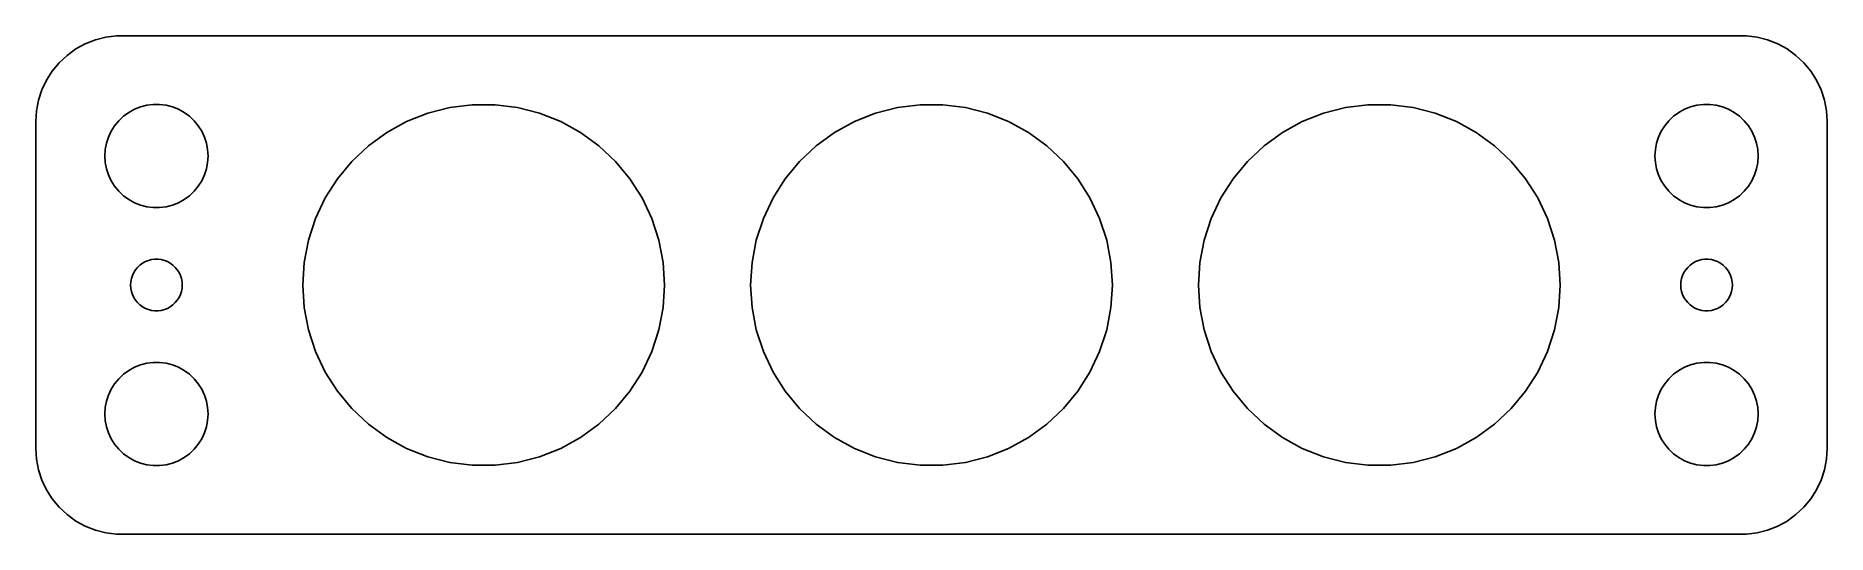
# Model space of a CAD drawing. Header units: metres. Extents: x -52 to 52, y 25 to 53.
import ezdxf

# ---------------------------------------------------------------- set-up
doc = ezdxf.new("R2010")
doc.units = ezdxf.units.M

msp = doc.modelspace()

# ---------------------------------------------------------------- linework, layer by layer
for p, q in [((-48.5451, 53.2553), (-49.1289, 53.0241)), ((-47.9369, 53.4114), (-48.5451, 53.2553)), ((-47.3139, 53.4901), (-47.9369, 53.4114)), ((47.3139, 53.4901), (-47.3139, 53.4901)), ((47.9369, 53.4114), (47.3139, 53.4901)), ((48.5451, 53.2553), (47.9369, 53.4114)), ((49.1289, 53.0241), (48.5451, 53.2553)), ((-50.1871, 52.3526), (-50.6448, 51.9227)), ((-49.6791, 52.7216), (-50.1871, 52.3526)), ((-49.1289, 53.0241), (-49.6791, 52.7216)), ((49.6791, 52.7216), (49.1289, 53.0241)), ((50.1871, 52.3526), (49.6791, 52.7216)), ((50.6448, 51.9227), (50.1871, 52.3526)), ((-51.0451, 51.4389), (-51.3815, 50.9088)), ((-50.6448, 51.9227), (-51.0451, 51.4389)), ((51.0451, 51.4389), (50.6448, 51.9227)), ((51.3815, 50.9088), (51.0451, 51.4389)), ((-51.6489, 50.3406), (-51.8429, 49.7434)), ((-51.3815, 50.9088), (-51.6489, 50.3406)), ((51.6489, 50.3406), (51.3815, 50.9088)), ((51.8429, 49.7434), (51.6489, 50.3406)), ((-51.9606, 49.1267), (-52, 48.5)), ((-51.8429, 49.7434), (-51.9606, 49.1267)), ((-46.9123, 48.8115), (-46.6075, 49.033)), ((-46.6075, 49.033), (-46.2773, 49.2145)), ((-46.2773, 49.2145), (-45.927, 49.3532)), ((-45.927, 49.3532), (-45.5621, 49.4469)), ((-45.5621, 49.4469), (-45.1884, 49.4941)), ((-45.1884, 49.4941), (-44.8116, 49.4941)), ((-44.8116, 49.4941), (-44.4379, 49.4469)), ((-44.4379, 49.4469), (-44.0729, 49.3532)), ((-44.0729, 49.3532), (-43.7227, 49.2145)), ((-43.7227, 49.2145), (-43.3925, 49.033)), ((-43.3925, 49.033), (-43.0877, 48.8115)), ((-30.4707, 48.5007), (-29.2447, 48.9861)), ((-29.2447, 48.9861), (-27.9675, 49.314)), ((-27.9675, 49.314), (-26.6593, 49.4793)), ((-26.6593, 49.4793), (-25.3407, 49.4793)), ((-25.3407, 49.4793), (-24.0325, 49.314)), ((-24.0325, 49.314), (-22.7553, 48.9861)), ((-22.7553, 48.9861), (-21.5293, 48.5007)), ((-4.47067, 48.5007), (-3.24467, 48.9861)), ((-3.24467, 48.9861), (-1.9675, 49.314)), ((-1.9675, 49.314), (-0.65929, 49.4793)), ((-0.65929, 49.4793), (0.65929, 49.4793)), ((0.65929, 49.4793), (1.9675, 49.314)), ((1.9675, 49.314), (3.24467, 48.9861)), ((3.24467, 48.9861), (4.47067, 48.5007)), ((21.5293, 48.5007), (22.7553, 48.9861)), ((22.7553, 48.9861), (24.0325, 49.314)), ((24.0325, 49.314), (25.3407, 49.4793)), ((25.3407, 49.4793), (26.6593, 49.4793)), ((26.6593, 49.4793), (27.9675, 49.314)), ((27.9675, 49.314), (29.2447, 48.9861)), ((29.2447, 48.9861), (30.4707, 48.5007)), ((43.0877, 48.8115), (43.3925, 49.033)), ((43.3925, 49.033), (43.7227, 49.2145)), ((43.7227, 49.2145), (44.0729, 49.3532)), ((44.0729, 49.3532), (44.4379, 49.4469)), ((44.4379, 49.4469), (44.8116, 49.4941)), ((44.8116, 49.4941), (45.1884, 49.4941)), ((45.1884, 49.4941), (45.5621, 49.4469)), ((45.5621, 49.4469), (45.927, 49.3532)), ((45.927, 49.3532), (46.2773, 49.2145)), ((46.2773, 49.2145), (46.6075, 49.033)), ((46.6075, 49.033), (46.9123, 48.8115)), ((51.9606, 49.1267), (51.8429, 49.7434)), ((52, 48.5), (51.9606, 49.1267)), ((-52, 48.5), (-52, 29.5)), ((-47.7893, 47.6044), (-47.6289, 47.9453)), ((-47.6289, 47.9453), (-47.427, 48.2634)), ((-47.427, 48.2634), (-47.1869, 48.5536)), ((-47.1869, 48.5536), (-46.9123, 48.8115)), ((-43.0877, 48.8115), (-42.8131, 48.5536)), ((-42.8131, 48.5536), (-42.5729, 48.2634)), ((-42.5729, 48.2634), (-42.3711, 47.9453)), ((-42.3711, 47.9453), (-42.2107, 47.6044)), ((-32.6929, 47.0904), (-31.6262, 47.8654)), ((-31.6262, 47.8654), (-30.4707, 48.5007)), ((-21.5293, 48.5007), (-20.3738, 47.8654)), ((-20.3738, 47.8654), (-19.307, 47.0904)), ((-6.69295, 47.0904), (-5.62617, 47.8654)), ((-5.62617, 47.8654), (-4.47067, 48.5007)), ((4.47067, 48.5007), (5.62617, 47.8654)), ((5.62617, 47.8654), (6.69295, 47.0904)), ((19.307, 47.0904), (20.3738, 47.8654)), ((20.3738, 47.8654), (21.5293, 48.5007)), ((30.4707, 48.5007), (31.6262, 47.8654)), ((31.6262, 47.8654), (32.6929, 47.0904)), ((42.2107, 47.6044), (42.3711, 47.9453)), ((42.3711, 47.9453), (42.5729, 48.2634)), ((42.5729, 48.2634), (42.8131, 48.5536)), ((42.8131, 48.5536), (43.0877, 48.8115)), ((46.9123, 48.8115), (47.1869, 48.5536)), ((47.1869, 48.5536), (47.427, 48.2634)), ((47.427, 48.2634), (47.6289, 47.9453)), ((47.6289, 47.9453), (47.7893, 47.6044)), ((52, 29.5), (52, 48.5)), ((-48, 46.5), (-47.9763, 46.876)), ((-47.9763, 46.876), (-47.9057, 47.2461)), ((-47.9057, 47.2461), (-47.7893, 47.6044)), ((-42.2107, 47.6044), (-42.0942, 47.2461)), ((-42.0942, 47.2461), (-42.0237, 46.876)), ((-42.0237, 46.876), (-42, 46.5)), ((-33.6542, 46.1877), (-32.6929, 47.0904)), ((-19.307, 47.0904), (-18.3458, 46.1877)), ((-7.65416, 46.1877), (-6.69295, 47.0904)), ((6.69295, 47.0904), (7.65416, 46.1877)), ((18.3458, 46.1877), (19.307, 47.0904)), ((32.6929, 47.0904), (33.6542, 46.1877)), ((42, 46.5), (42.0237, 46.876)), ((42.0237, 46.876), (42.0942, 47.2461)), ((42.0942, 47.2461), (42.2107, 47.6044)), ((47.7893, 47.6044), (47.9057, 47.2461)), ((47.9057, 47.2461), (47.9763, 46.876)), ((47.9763, 46.876), (48, 46.5)), ((-47.9763, 46.124), (-48, 46.5)), ((-47.9057, 45.7539), (-47.9763, 46.124)), ((-42.0237, 46.124), (-42.0942, 45.7539)), ((-42, 46.5), (-42.0237, 46.124)), ((-34.4947, 45.1717), (-33.6542, 46.1877)), ((-18.3458, 46.1877), (-17.5053, 45.1717)), ((-8.49467, 45.1717), (-7.65416, 46.1877)), ((7.65416, 46.1877), (8.49467, 45.1717)), ((17.5053, 45.1717), (18.3458, 46.1877)), ((33.6542, 46.1877), (34.4947, 45.1717)), ((42.0237, 46.124), (42, 46.5)), ((42.0942, 45.7539), (42.0237, 46.124)), ((47.9763, 46.124), (47.9057, 45.7539)), ((48, 46.5), (47.9763, 46.124)), ((-47.7893, 45.3956), (-47.9057, 45.7539)), ((-47.6289, 45.0547), (-47.7893, 45.3956)), ((-47.427, 44.7366), (-47.6289, 45.0547)), ((-47.1869, 44.4464), (-47.427, 44.7366)), ((-42.5729, 44.7366), (-42.8131, 44.4464)), ((-42.3711, 45.0547), (-42.5729, 44.7366)), ((-42.2107, 45.3956), (-42.3711, 45.0547)), ((-42.0942, 45.7539), (-42.2107, 45.3956)), ((-35.2012, 44.0584), (-34.4947, 45.1717)), ((-17.5053, 45.1717), (-16.7988, 44.0584)), ((-9.20122, 44.0584), (-8.49467, 45.1717)), ((8.49467, 45.1717), (9.20122, 44.0584)), ((16.7988, 44.0584), (17.5053, 45.1717)), ((34.4947, 45.1717), (35.2012, 44.0584)), ((42.2107, 45.3956), (42.0942, 45.7539)), ((42.3711, 45.0547), (42.2107, 45.3956)), ((42.5729, 44.7366), (42.3711, 45.0547)), ((42.8131, 44.4464), (42.5729, 44.7366)), ((47.427, 44.7366), (47.1869, 44.4464)), ((47.6289, 45.0547), (47.427, 44.7366)), ((47.7893, 45.3956), (47.6289, 45.0547)), ((47.9057, 45.7539), (47.7893, 45.3956)), ((-46.9123, 44.1884), (-47.1869, 44.4464)), ((-46.6075, 43.967), (-46.9123, 44.1884)), ((-46.2773, 43.7855), (-46.6075, 43.967)), ((-45.927, 43.6468), (-46.2773, 43.7855)), ((-43.7227, 43.7855), (-44.0729, 43.6468)), ((-43.3925, 43.967), (-43.7227, 43.7855)), ((-43.0877, 44.1884), (-43.3925, 43.967)), ((-42.8131, 44.4464), (-43.0877, 44.1884)), ((-35.7626, 42.8653), (-35.2012, 44.0584)), ((-16.7988, 44.0584), (-16.2373, 42.8653)), ((-9.76265, 42.8653), (-9.20122, 44.0584)), ((9.20122, 44.0584), (9.76265, 42.8653)), ((16.2373, 42.8653), (16.7988, 44.0584)), ((35.2012, 44.0584), (35.7626, 42.8653)), ((43.0877, 44.1884), (42.8131, 44.4464)), ((43.3925, 43.967), (43.0877, 44.1884)), ((43.7227, 43.7855), (43.3925, 43.967)), ((44.0729, 43.6468), (43.7227, 43.7855)), ((46.2773, 43.7855), (45.927, 43.6468)), ((46.6075, 43.967), (46.2773, 43.7855)), ((46.9123, 44.1884), (46.6075, 43.967)), ((47.1869, 44.4464), (46.9123, 44.1884)), ((-45.5621, 43.5531), (-45.927, 43.6468)), ((-45.1884, 43.5059), (-45.5621, 43.5531)), ((-44.8116, 43.5059), (-45.1884, 43.5059)), ((-44.4379, 43.5531), (-44.8116, 43.5059)), ((-44.0729, 43.6468), (-44.4379, 43.5531)), ((-36.1701, 41.6112), (-35.7626, 42.8653)), ((-16.2373, 42.8653), (-15.8299, 41.6112)), ((-10.1701, 41.6112), (-9.76265, 42.8653)), ((9.76265, 42.8653), (10.1701, 41.6112)), ((15.8299, 41.6112), (16.2373, 42.8653)), ((35.7626, 42.8653), (36.1701, 41.6112)), ((44.4379, 43.5531), (44.0729, 43.6468)), ((44.8116, 43.5059), (44.4379, 43.5531)), ((45.1884, 43.5059), (44.8116, 43.5059)), ((45.5621, 43.5531), (45.1884, 43.5059)), ((45.927, 43.6468), (45.5621, 43.5531)), ((-36.4172, 40.316), (-36.1701, 41.6112)), ((-15.8299, 41.6112), (-15.5828, 40.316)), ((-10.4172, 40.316), (-10.1701, 41.6112)), ((10.1701, 41.6112), (10.4172, 40.316)), ((15.5828, 40.316), (15.8299, 41.6112)), ((36.1701, 41.6112), (36.4172, 40.316)), ((-46.4529, 39.373), (-46.3947, 39.5522)), ((-46.3947, 39.5522), (-46.3145, 39.7226)), ((-46.3145, 39.7226), (-46.2135, 39.8817)), ((-46.2135, 39.8817), (-46.0934, 40.0268)), ((-46.0934, 40.0268), (-45.9561, 40.1558)), ((-45.9561, 40.1558), (-45.8037, 40.2665)), ((-45.8037, 40.2665), (-45.6387, 40.3572)), ((-45.6387, 40.3572), (-45.4635, 40.4266)), ((-45.4635, 40.4266), (-45.2811, 40.4734)), ((-45.2811, 40.4734), (-45.0942, 40.497)), ((-45.0942, 40.497), (-44.9058, 40.497)), ((-44.9058, 40.497), (-44.7189, 40.4734)), ((-44.7189, 40.4734), (-44.5365, 40.4266)), ((-44.5365, 40.4266), (-44.3613, 40.3572)), ((-44.3613, 40.3572), (-44.1963, 40.2665)), ((-44.1963, 40.2665), (-44.0439, 40.1558)), ((-44.0439, 40.1558), (-43.9065, 40.0268)), ((-43.9065, 40.0268), (-43.7865, 39.8817)), ((-43.7865, 39.8817), (-43.6855, 39.7226)), ((-43.6855, 39.7226), (-43.6053, 39.5522)), ((-43.6053, 39.5522), (-43.5471, 39.373)), ((-36.5, 39), (-36.4172, 40.316)), ((-15.5828, 40.316), (-15.5, 39)), ((-10.5, 39), (-10.4172, 40.316)), ((10.4172, 40.316), (10.5, 39)), ((15.5, 39), (15.5828, 40.316)), ((36.4172, 40.316), (36.5, 39)), ((43.5471, 39.373), (43.6053, 39.5522)), ((43.6053, 39.5522), (43.6855, 39.7226)), ((43.6855, 39.7226), (43.7865, 39.8817)), ((43.7865, 39.8817), (43.9065, 40.0268)), ((43.9065, 40.0268), (44.0439, 40.1558)), ((44.0439, 40.1558), (44.1963, 40.2665)), ((44.1963, 40.2665), (44.3613, 40.3572)), ((44.3613, 40.3572), (44.5365, 40.4266)), ((44.5365, 40.4266), (44.7189, 40.4734)), ((44.7189, 40.4734), (44.9058, 40.497)), ((44.9058, 40.497), (45.0942, 40.497)), ((45.0942, 40.497), (45.2811, 40.4734)), ((45.2811, 40.4734), (45.4635, 40.4266)), ((45.4635, 40.4266), (45.6387, 40.3572)), ((45.6387, 40.3572), (45.8037, 40.2665)), ((45.8037, 40.2665), (45.9561, 40.1558)), ((45.9561, 40.1558), (46.0934, 40.0268)), ((46.0934, 40.0268), (46.2135, 39.8817)), ((46.2135, 39.8817), (46.3145, 39.7226)), ((46.3145, 39.7226), (46.3947, 39.5522)), ((46.3947, 39.5522), (46.4529, 39.373)), ((-46.5, 39), (-46.4882, 39.188)), ((-46.4882, 38.812), (-46.5, 39)), ((-46.4882, 39.188), (-46.4529, 39.373)), ((-46.4529, 38.627), (-46.4882, 38.812)), ((-46.3947, 38.4478), (-46.4529, 38.627)), ((-43.5471, 38.627), (-43.6053, 38.4478)), ((-43.5471, 39.373), (-43.5118, 39.188)), ((-43.5118, 38.812), (-43.5471, 38.627)), ((-43.5118, 39.188), (-43.5, 39)), ((-43.5, 39), (-43.5118, 38.812)), ((-36.4172, 37.684), (-36.5, 39)), ((-15.5, 39), (-15.5828, 37.684)), ((-10.4172, 37.684), (-10.5, 39)), ((10.5, 39), (10.4172, 37.684)), ((15.5828, 37.684), (15.5, 39)), ((36.5, 39), (36.4172, 37.684)), ((43.5, 39), (43.5118, 39.188)), ((43.5118, 38.812), (43.5, 39)), ((43.5118, 39.188), (43.5471, 39.373)), ((43.5471, 38.627), (43.5118, 38.812)), ((43.6053, 38.4478), (43.5471, 38.627)), ((46.4529, 38.627), (46.3947, 38.4478)), ((46.4529, 39.373), (46.4882, 39.188)), ((46.4882, 38.812), (46.4529, 38.627)), ((46.4882, 39.188), (46.5, 39)), ((46.5, 39), (46.4882, 38.812)), ((-46.3145, 38.2774), (-46.3947, 38.4478)), ((-46.2135, 38.1183), (-46.3145, 38.2774)), ((-46.0934, 37.9732), (-46.2135, 38.1183)), ((-45.9561, 37.8442), (-46.0934, 37.9732)), ((-45.8037, 37.7335), (-45.9561, 37.8442)), ((-45.6387, 37.6428), (-45.8037, 37.7335)), ((-45.4635, 37.5734), (-45.6387, 37.6428)), ((-45.2811, 37.5266), (-45.4635, 37.5734)), ((-45.0942, 37.503), (-45.2811, 37.5266)), ((-44.9058, 37.503), (-45.0942, 37.503)), ((-44.7189, 37.5266), (-44.9058, 37.503)), ((-44.5365, 37.5734), (-44.7189, 37.5266)), ((-44.3613, 37.6428), (-44.5365, 37.5734)), ((-44.1963, 37.7335), (-44.3613, 37.6428)), ((-44.0439, 37.8442), (-44.1963, 37.7335)), ((-43.9065, 37.9732), (-44.0439, 37.8442)), ((-43.7865, 38.1183), (-43.9065, 37.9732)), ((-43.6855, 38.2774), (-43.7865, 38.1183)), ((-43.6053, 38.4478), (-43.6855, 38.2774)), ((-36.1701, 36.3888), (-36.4172, 37.684)), ((-15.5828, 37.684), (-15.8299, 36.3888)), ((-10.1701, 36.3888), (-10.4172, 37.684)), ((10.4172, 37.684), (10.1701, 36.3888)), ((15.8299, 36.3888), (15.5828, 37.684)), ((36.4172, 37.684), (36.1701, 36.3888)), ((43.6855, 38.2774), (43.6053, 38.4478)), ((43.7865, 38.1183), (43.6855, 38.2774)), ((43.9065, 37.9732), (43.7865, 38.1183)), ((44.0439, 37.8442), (43.9065, 37.9732)), ((44.1963, 37.7335), (44.0439, 37.8442)), ((44.3613, 37.6428), (44.1963, 37.7335)), ((44.5365, 37.5734), (44.3613, 37.6428)), ((44.7189, 37.5266), (44.5365, 37.5734)), ((44.9058, 37.503), (44.7189, 37.5266)), ((45.0942, 37.503), (44.9058, 37.503)), ((45.2811, 37.5266), (45.0942, 37.503)), ((45.4635, 37.5734), (45.2811, 37.5266)), ((45.6387, 37.6428), (45.4635, 37.5734)), ((45.8037, 37.7335), (45.6387, 37.6428)), ((45.9561, 37.8442), (45.8037, 37.7335)), ((46.0934, 37.9732), (45.9561, 37.8442)), ((46.2135, 38.1183), (46.0934, 37.9732)), ((46.3145, 38.2774), (46.2135, 38.1183)), ((46.3947, 38.4478), (46.3145, 38.2774)), ((-35.7626, 35.1347), (-36.1701, 36.3888)), ((-15.8299, 36.3888), (-16.2373, 35.1347)), ((-9.76265, 35.1347), (-10.1701, 36.3888)), ((10.1701, 36.3888), (9.76265, 35.1347)), ((16.2373, 35.1347), (15.8299, 36.3888)), ((36.1701, 36.3888), (35.7626, 35.1347)), ((-46.2773, 34.2145), (-45.927, 34.3532)), ((-45.927, 34.3532), (-45.5621, 34.4469)), ((-45.5621, 34.4469), (-45.1884, 34.4941)), ((-45.1884, 34.4941), (-44.8116, 34.4941)), ((-44.8116, 34.4941), (-44.4379, 34.4469)), ((-44.4379, 34.4469), (-44.0729, 34.3532)), ((-44.0729, 34.3532), (-43.7227, 34.2145)), ((-35.2012, 33.9416), (-35.7626, 35.1347)), ((-16.2373, 35.1347), (-16.7988, 33.9416)), ((-9.20122, 33.9416), (-9.76265, 35.1347)), ((9.76265, 35.1347), (9.20122, 33.9416)), ((16.7988, 33.9416), (16.2373, 35.1347)), ((35.7626, 35.1347), (35.2012, 33.9416)), ((43.7227, 34.2145), (44.0729, 34.3532)), ((44.0729, 34.3532), (44.4379, 34.4469)), ((44.4379, 34.4469), (44.8116, 34.4941)), ((44.8116, 34.4941), (45.1884, 34.4941)), ((45.1884, 34.4941), (45.5621, 34.4469)), ((45.5621, 34.4469), (45.927, 34.3532)), ((45.927, 34.3532), (46.2773, 34.2145)), ((-47.427, 33.2634), (-47.1869, 33.5536)), ((-47.1869, 33.5536), (-46.9123, 33.8116)), ((-46.9123, 33.8116), (-46.6075, 34.033)), ((-46.6075, 34.033), (-46.2773, 34.2145)), ((-43.7227, 34.2145), (-43.3925, 34.033)), ((-43.3925, 34.033), (-43.0877, 33.8116)), ((-43.0877, 33.8116), (-42.8131, 33.5536)), ((-42.8131, 33.5536), (-42.5729, 33.2634)), ((-34.4947, 32.8283), (-35.2012, 33.9416)), ((-16.7988, 33.9416), (-17.5053, 32.8283)), ((-8.49467, 32.8283), (-9.20122, 33.9416)), ((9.20122, 33.9416), (8.49467, 32.8283)), ((17.5053, 32.8283), (16.7988, 33.9416)), ((35.2012, 33.9416), (34.4947, 32.8283)), ((42.5729, 33.2634), (42.8131, 33.5536)), ((42.8131, 33.5536), (43.0877, 33.8116)), ((43.0877, 33.8116), (43.3925, 34.033)), ((43.3925, 34.033), (43.7227, 34.2145)), ((46.2773, 34.2145), (46.6075, 34.033)), ((46.6075, 34.033), (46.9123, 33.8116)), ((46.9123, 33.8116), (47.1869, 33.5536)), ((47.1869, 33.5536), (47.427, 33.2634)), ((-47.9763, 31.876), (-47.9057, 32.2461)), ((-47.9057, 32.2461), (-47.7893, 32.6044)), ((-47.7893, 32.6044), (-47.6289, 32.9453)), ((-47.6289, 32.9453), (-47.427, 33.2634)), ((-42.5729, 33.2634), (-42.3711, 32.9453)), ((-42.3711, 32.9453), (-42.2107, 32.6044)), ((-42.2107, 32.6044), (-42.0942, 32.2461)), ((-42.0942, 32.2461), (-42.0237, 31.876)), ((-33.6542, 31.8123), (-34.4947, 32.8283)), ((-17.5053, 32.8283), (-18.3458, 31.8123)), ((-7.65416, 31.8123), (-8.49467, 32.8283)), ((8.49467, 32.8283), (7.65416, 31.8123)), ((18.3458, 31.8123), (17.5053, 32.8283)), ((34.4947, 32.8283), (33.6542, 31.8123)), ((42.0237, 31.876), (42.0942, 32.2461)), ((42.0942, 32.2461), (42.2107, 32.6044)), ((42.2107, 32.6044), (42.3711, 32.9453)), ((42.3711, 32.9453), (42.5729, 33.2634)), ((47.427, 33.2634), (47.6289, 32.9453)), ((47.6289, 32.9453), (47.7893, 32.6044)), ((47.7893, 32.6044), (47.9057, 32.2461)), ((47.9057, 32.2461), (47.9763, 31.876)), ((-48, 31.5), (-47.9763, 31.876)), ((-47.9763, 31.124), (-48, 31.5)), ((-42.0237, 31.876), (-42, 31.5)), ((-42, 31.5), (-42.0237, 31.124)), ((-32.6929, 30.9096), (-33.6542, 31.8123)), ((-18.3458, 31.8123), (-19.307, 30.9096)), ((-6.69295, 30.9096), (-7.65416, 31.8123)), ((7.65416, 31.8123), (6.69295, 30.9096)), ((19.307, 30.9096), (18.3458, 31.8123)), ((33.6542, 31.8123), (32.6929, 30.9096)), ((42, 31.5), (42.0237, 31.876)), ((42.0237, 31.124), (42, 31.5)), ((47.9763, 31.876), (48, 31.5)), ((48, 31.5), (47.9763, 31.124)), ((-47.9057, 30.7539), (-47.9763, 31.124)), ((-47.7893, 30.3956), (-47.9057, 30.7539)), ((-47.6289, 30.0547), (-47.7893, 30.3956)), ((-42.2107, 30.3956), (-42.3711, 30.0547)), ((-42.0942, 30.7539), (-42.2107, 30.3956)), ((-42.0237, 31.124), (-42.0942, 30.7539)), ((-31.6262, 30.1346), (-32.6929, 30.9096)), ((-19.307, 30.9096), (-20.3738, 30.1346)), ((-5.62617, 30.1346), (-6.69295, 30.9096)), ((6.69295, 30.9096), (5.62617, 30.1346)), ((20.3738, 30.1346), (19.307, 30.9096)), ((32.6929, 30.9096), (31.6262, 30.1346)), ((42.0942, 30.7539), (42.0237, 31.124)), ((42.2107, 30.3956), (42.0942, 30.7539)), ((42.3711, 30.0547), (42.2107, 30.3956)), ((47.7893, 30.3956), (47.6289, 30.0547)), ((47.9057, 30.7539), (47.7893, 30.3956)), ((47.9763, 31.124), (47.9057, 30.7539)), ((-52, 29.5), (-51.9606, 28.8733)), ((-47.427, 29.7366), (-47.6289, 30.0547)), ((-47.1869, 29.4464), (-47.427, 29.7366)), ((-46.9123, 29.1885), (-47.1869, 29.4464)), ((-46.6075, 28.967), (-46.9123, 29.1885)), ((-43.0877, 29.1885), (-43.3925, 28.967)), ((-42.8131, 29.4464), (-43.0877, 29.1885)), ((-42.5729, 29.7366), (-42.8131, 29.4464)), ((-42.3711, 30.0547), (-42.5729, 29.7366)), ((-30.4707, 29.4993), (-31.6262, 30.1346)), ((-29.2447, 29.0139), (-30.4707, 29.4993)), ((-21.5293, 29.4993), (-22.7553, 29.0139)), ((-20.3738, 30.1346), (-21.5293, 29.4993)), ((-4.47067, 29.4993), (-5.62617, 30.1346)), ((-3.24467, 29.0139), (-4.47067, 29.4993)), ((4.47067, 29.4993), (3.24467, 29.0139)), ((5.62617, 30.1346), (4.47067, 29.4993)), ((21.5293, 29.4993), (20.3738, 30.1346)), ((22.7553, 29.0139), (21.5293, 29.4993)), ((30.4707, 29.4993), (29.2447, 29.0139)), ((31.6262, 30.1346), (30.4707, 29.4993)), ((42.5729, 29.7366), (42.3711, 30.0547)), ((42.8131, 29.4464), (42.5729, 29.7366)), ((43.0877, 29.1885), (42.8131, 29.4464)), ((43.3925, 28.967), (43.0877, 29.1885)), ((46.9123, 29.1885), (46.6075, 28.967)), ((47.1869, 29.4464), (46.9123, 29.1885)), ((47.427, 29.7366), (47.1869, 29.4464)), ((47.6289, 30.0547), (47.427, 29.7366)), ((51.9606, 28.8733), (52, 29.5)), ((-51.9606, 28.8733), (-51.8429, 28.2566)), ((-51.8429, 28.2566), (-51.6489, 27.6594)), ((-46.2773, 28.7855), (-46.6075, 28.967)), ((-45.927, 28.6468), (-46.2773, 28.7855)), ((-45.5621, 28.5531), (-45.927, 28.6468)), ((-45.1884, 28.5059), (-45.5621, 28.5531)), ((-44.8116, 28.5059), (-45.1884, 28.5059)), ((-44.4379, 28.5531), (-44.8116, 28.5059)), ((-44.0729, 28.6468), (-44.4379, 28.5531)), ((-43.7227, 28.7855), (-44.0729, 28.6468)), ((-43.3925, 28.967), (-43.7227, 28.7855)), ((-27.9675, 28.686), (-29.2447, 29.0139)), ((-26.6593, 28.5207), (-27.9675, 28.686)), ((-25.3407, 28.5207), (-26.6593, 28.5207)), ((-24.0325, 28.686), (-25.3407, 28.5207)), ((-22.7553, 29.0139), (-24.0325, 28.686)), ((-1.9675, 28.686), (-3.24467, 29.0139)), ((-0.65929, 28.5207), (-1.9675, 28.686)), ((0.65929, 28.5207), (-0.65929, 28.5207)), ((1.9675, 28.686), (0.65929, 28.5207)), ((3.24467, 29.0139), (1.9675, 28.686)), ((24.0325, 28.686), (22.7553, 29.0139)), ((25.3407, 28.5207), (24.0325, 28.686)), ((26.6593, 28.5207), (25.3407, 28.5207)), ((27.9675, 28.686), (26.6593, 28.5207)), ((29.2447, 29.0139), (27.9675, 28.686)), ((43.7227, 28.7855), (43.3925, 28.967)), ((44.0729, 28.6468), (43.7227, 28.7855)), ((44.4379, 28.5531), (44.0729, 28.6468)), ((44.8116, 28.5059), (44.4379, 28.5531)), ((45.1884, 28.5059), (44.8116, 28.5059)), ((45.5621, 28.5531), (45.1884, 28.5059)), ((45.927, 28.6468), (45.5621, 28.5531)), ((46.2773, 28.7855), (45.927, 28.6468)), ((46.6075, 28.967), (46.2773, 28.7855)), ((51.6489, 27.6594), (51.8429, 28.2566)), ((51.8429, 28.2566), (51.9606, 28.8733)), ((-51.6489, 27.6594), (-51.3815, 27.0912)), ((-51.3815, 27.0912), (-51.0451, 26.5611)), ((51.0451, 26.5611), (51.3815, 27.0912)), ((51.3815, 27.0912), (51.6489, 27.6594)), ((-51.0451, 26.5611), (-50.6448, 26.0773)), ((-50.6448, 26.0773), (-50.1871, 25.6474)), ((50.1871, 25.6474), (50.6448, 26.0773)), ((50.6448, 26.0773), (51.0451, 26.5611)), ((-50.1871, 25.6474), (-49.6791, 25.2784)), ((-49.6791, 25.2784), (-49.1289, 24.9759)), ((-49.1289, 24.9759), (-48.5451, 24.7447)), ((48.5451, 24.7447), (49.1289, 24.9759)), ((49.1289, 24.9759), (49.6791, 25.2784)), ((49.6791, 25.2784), (50.1871, 25.6474)), ((-48.5451, 24.7447), (-47.9369, 24.5886)), ((-47.9369, 24.5886), (-47.3139, 24.5099)), ((-47.3139, 24.5099), (47.3139, 24.5099)), ((47.3139, 24.5099), (47.9369, 24.5886)), ((47.9369, 24.5886), (48.5451, 24.7447))]:
    msp.add_line(p, q)

doc.saveas('drawing.dxf')
